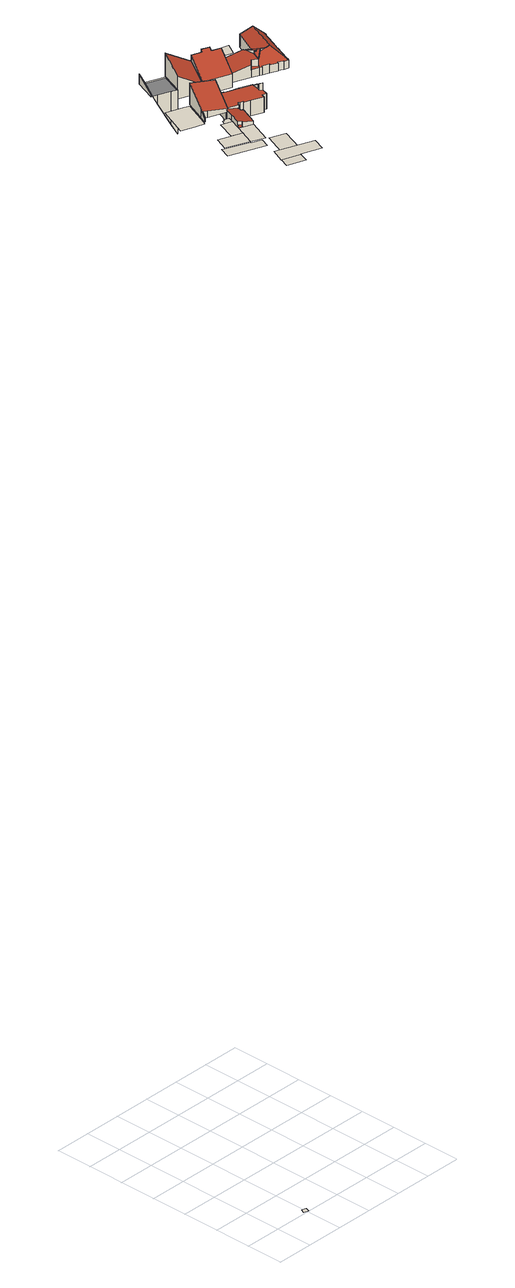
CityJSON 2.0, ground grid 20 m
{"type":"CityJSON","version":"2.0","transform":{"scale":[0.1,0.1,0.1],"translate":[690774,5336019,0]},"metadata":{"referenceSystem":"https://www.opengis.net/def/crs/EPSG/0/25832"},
"CityObjects":{
"building1":{"type":"Building","attributes":{"area_m2":55.53,"max_x":690797.88,"max_y":5336030,"min_x":690786.38,"min_y":5336021.5,"rf_extrusion_mode":"skip","rf_force_lod11":false,"rf_h_ground":575.47,"rf_h_pc_98p":0,"rf_h_roof_50p":0,"rf_h_roof_70p":0,"rf_h_roof_max":0,"rf_h_roof_min":0,"rf_is_glass_roof":false,"rf_nodata_frac":0.977,"rf_nodata_r":0,"rf_pc_select":"_HIGHEST_YET_INSUFFICIENT_COVERAGE","rf_pc_year":2026,"rf_pointcloud_unusable":true,"rf_pt_density":4,"rf_roof_planes":0,"rf_roof_type":"no points","rf_success":true,"rf_t_run":0,"source_file":"690_5336.gml"},"geometry":[{"type":"MultiSurface","lod":"0","boundaries":[[[0,1,2,3]]]}]},
"building2":{"type":"Building","attributes":{"area_m2":118.25,"max_x":690795.81,"max_y":5336057,"min_x":690774.81,"min_y":5336044,"rf_extrusion_mode":"skip","rf_force_lod11":false,"rf_h_ground":574.58,"rf_h_pc_98p":0,"rf_h_roof_50p":0,"rf_h_roof_70p":0,"rf_h_roof_max":0,"rf_h_roof_min":0,"rf_is_glass_roof":false,"rf_nodata_frac":0.964,"rf_nodata_r":0,"rf_pc_select":"_HIGHEST_YET_INSUFFICIENT_COVERAGE","rf_pc_year":2026,"rf_pointcloud_unusable":true,"rf_pt_density":4,"rf_roof_planes":0,"rf_roof_type":"no points","rf_success":true,"rf_t_run":0,"source_file":"690_5336.gml"},"geometry":[{"type":"MultiSurface","lod":"0","boundaries":[[[4,5,6,7,8,9,10]]]}]},
"building3":{"type":"Building","attributes":{"area_m2":5.8,"max_x":690795.94,"max_y":5336022.5,"min_x":690792.81,"min_y":5336019,"rf_extrusion_mode":"skip","rf_force_lod11":false,"rf_h_pc_98p":0,"rf_is_glass_roof":false,"rf_nodata_frac":1,"rf_nodata_r":0,"rf_pc_select":"_HIGHEST_YET_INSUFFICIENT_COVERAGE","rf_pc_year":0,"rf_pointcloud_unusable":false,"rf_pt_density":0,"rf_roof_type":"unknown","rf_success":true,"rf_t_run":0,"source_file":"690_5336.gml"},"geometry":[{"type":"MultiSurface","lod":"0","boundaries":[[[11,12,13,14]]]}]},
"building4":{"type":"Building","attributes":{"area_m2":101.1,"max_x":690793.38,"max_y":5336063.5,"min_x":690778.38,"min_y":5336051.5,"rf_extrusion_mode":"skip","rf_force_lod11":false,"rf_h_ground":575.22,"rf_h_pc_98p":0,"rf_h_roof_50p":0,"rf_h_roof_70p":0,"rf_h_roof_max":0,"rf_h_roof_min":0,"rf_is_glass_roof":false,"rf_nodata_frac":0.953,"rf_nodata_r":0,"rf_pc_select":"_HIGHEST_YET_INSUFFICIENT_COVERAGE","rf_pc_year":2026,"rf_pointcloud_unusable":true,"rf_pt_density":4,"rf_roof_planes":0,"rf_roof_type":"no points","rf_success":true,"rf_t_run":0,"source_file":"690_5336.gml"},"geometry":[{"type":"MultiSurface","lod":"0","boundaries":[[[15,16,17,18,19]]]}]},
"building5":{"type":"Building","attributes":{"area_m2":160.46,"max_x":690811.12,"max_y":5336037.5,"min_x":690788.38,"min_y":5336023,"rf_extrusion_mode":"skip","rf_force_lod11":false,"rf_h_ground":575.47,"rf_h_pc_98p":0,"rf_h_roof_50p":0,"rf_h_roof_70p":0,"rf_h_roof_max":0,"rf_h_roof_min":0,"rf_is_glass_roof":false,"rf_nodata_frac":0.988,"rf_nodata_r":0,"rf_pc_select":"_HIGHEST_YET_INSUFFICIENT_COVERAGE","rf_pc_year":2026,"rf_pointcloud_unusable":true,"rf_pt_density":4,"rf_roof_planes":0,"rf_roof_type":"no points","rf_success":true,"rf_t_run":0,"source_file":"690_5336.gml"},"geometry":[{"type":"MultiSurface","lod":"0","boundaries":[[[20,21,22,23,24,25,26]]]}]},
"building6":{"type":"Building","attributes":{"area_m2":212.73,"max_x":690792.81,"max_y":5336096.5,"min_x":690774.56,"min_y":5336076.5,"rf_extrusion_mode":"skip","rf_force_lod11":false,"rf_h_ground":575.67,"rf_h_pc_98p":0,"rf_h_roof_50p":0,"rf_h_roof_70p":0,"rf_h_roof_max":0,"rf_h_roof_min":0,"rf_is_glass_roof":false,"rf_nodata_frac":0.931,"rf_nodata_r":0,"rf_pc_select":"_HIGHEST_YET_INSUFFICIENT_COVERAGE","rf_pc_year":2026,"rf_pointcloud_unusable":true,"rf_pt_density":6.03,"rf_roof_planes":0,"rf_roof_type":"no planes","rf_success":true,"rf_t_run":0,"source_file":"690_5336.gml"},"geometry":[{"type":"MultiSurface","lod":"0","boundaries":[[[27,28,29,30,31,32,33,34]]]}]},
"building7":{"type":"Building","attributes":{"area_m2":65.28,"max_x":690797.19,"max_y":5336071,"min_x":690787.69,"min_y":5336059,"rf_extrusion_mode":"skip","rf_force_lod11":false,"rf_h_ground":575.22,"rf_h_pc_98p":0,"rf_h_roof_50p":0,"rf_h_roof_70p":0,"rf_h_roof_max":0,"rf_h_roof_min":0,"rf_is_glass_roof":false,"rf_nodata_frac":0.919,"rf_nodata_r":0,"rf_pc_select":"_HIGHEST_YET_INSUFFICIENT_COVERAGE","rf_pc_year":2026,"rf_pointcloud_unusable":true,"rf_pt_density":6.48,"rf_roof_planes":0,"rf_roof_type":"no planes","rf_success":true,"rf_t_run":0,"source_file":"690_5336.gml"},"geometry":[{"type":"MultiSurface","lod":"0","boundaries":[[[35,17,36,37]]]}]},
"building8":{"type":"Building","attributes":{"area_m2":98.35,"max_x":690802.12,"max_y":5336063,"min_x":690790.44,"min_y":5336048.5,"rf_extrusion_mode":"skip","rf_force_lod11":false,"rf_h_ground":575.33,"rf_h_pc_98p":0,"rf_h_roof_50p":0,"rf_h_roof_70p":0,"rf_h_roof_max":0,"rf_h_roof_min":0,"rf_is_glass_roof":false,"rf_nodata_frac":0.84,"rf_nodata_r":0,"rf_pc_select":"_HIGHEST_YET_INSUFFICIENT_COVERAGE","rf_pc_year":2026,"rf_pointcloud_unusable":true,"rf_pt_density":59.87,"rf_roof_planes":0,"rf_roof_type":"no planes","rf_success":true,"rf_t_run":1,"source_file":"690_5336.gml"},"geometry":[{"type":"MultiSurface","lod":"0","boundaries":[[[38,39,40,41]]]}]},
"building9":{"type":"Building","attributes":{"area_m2":113.41,"max_x":690807.62,"max_y":5336048,"min_x":690794.75,"min_y":5336033,"rf_extrusion_mode":"skip","rf_force_lod11":false,"rf_h_ground":574.33,"rf_h_pc_98p":0,"rf_h_roof_50p":0,"rf_h_roof_70p":0,"rf_h_roof_max":0,"rf_h_roof_min":0,"rf_is_glass_roof":false,"rf_nodata_frac":0.941,"rf_nodata_r":0,"rf_pc_select":"_HIGHEST_YET_INSUFFICIENT_COVERAGE","rf_pc_year":2026,"rf_pointcloud_unusable":true,"rf_pt_density":4,"rf_roof_planes":0,"rf_roof_type":"no points","rf_success":true,"rf_t_run":0,"source_file":"690_5336.gml"},"geometry":[{"type":"MultiSurface","lod":"0","boundaries":[[[42,43,44,45]]]}]},
"building10":{"type":"Building","attributes":{"area_m2":12.14,"max_x":690798.31,"max_y":5336073,"min_x":690793.38,"min_y":5336069,"rf_extrusion_mode":"skip","rf_force_lod11":false,"rf_h_ground":575.22,"rf_h_pc_98p":0,"rf_h_roof_50p":0,"rf_h_roof_70p":0,"rf_h_roof_max":0,"rf_h_roof_min":0,"rf_is_glass_roof":false,"rf_nodata_frac":0.917,"rf_nodata_r":0,"rf_pc_select":"_HIGHEST_YET_INSUFFICIENT_COVERAGE","rf_pc_year":2026,"rf_pointcloud_unusable":true,"rf_pt_density":4,"rf_roof_planes":0,"rf_roof_type":"no points","rf_success":true,"rf_t_run":0,"source_file":"690_5336.gml"},"geometry":[{"type":"MultiSurface","lod":"0","boundaries":[[[46,36,47,48,49,50]]]}]},
"building11":{"type":"Building","attributes":{"area_m2":177.84,"max_x":690805,"max_y":5336092,"min_x":690786.44,"min_y":5336074.5,"rf_extrusion_mode":"standard","rf_force_lod11":false,"rf_h_ground":576.72,"rf_h_pc_98p":0,"rf_h_roof_50p":579.58,"rf_h_roof_70p":579.88,"rf_h_roof_max":580.28,"rf_h_roof_min":578.47,"rf_is_glass_roof":false,"rf_nodata_frac":0.752,"rf_nodata_r":0,"rf_pc_select":"_HIGHEST_YET_INSUFFICIENT_COVERAGE","rf_pc_year":2026,"rf_pointcloud_unusable":false,"rf_pt_density":64.86,"rf_ridgelines":0,"rf_rmse_lod22":1.77,"rf_roof_planes":9,"rf_roof_type":"slanted","rf_success":true,"rf_t_run":8,"rf_volume_lod22":1237.19,"source_file":"690_5336.gml"},"children":["building11-1"]},
"building11-1":{"type":"BuildingPart","parents":["building11"],"geometry":[{"type":"Solid","lod":"2.2","boundaries":[[[[51,52,53,54,55,56,57,58]],[[59,57,56,60]],[[60,56,55,61]],[[62,53,52,63]],[[64,54,53,62]],[[65,58,57,59]],[[61,55,54,64]],[[66,51,58,65]],[[63,52,51,66]],[[63,66,65,59,60,61,64,62]]]],"semantics":{"surfaces":[{"type":"GroundSurface"},{"type":"WallSurface","on_footprint_edge":true},{"type":"RoofSurface","rf_azimuth":186.52,"rf_h_roof_50p":583.8,"rf_h_roof_70p":585.41,"rf_h_roof_max":588.65,"rf_h_roof_min":579.13,"rf_slope":31.05}],"values":[[0,1,1,1,1,1,1,1,1,2]]}}]},
"building12":{"type":"Building","attributes":{"area_m2":165.88,"max_x":690801.81,"max_y":5336120.5,"min_x":690784.88,"min_y":5336104,"rf_extrusion_mode":"standard","rf_force_lod11":false,"rf_h_ground":577.33,"rf_h_pc_98p":0,"rf_h_roof_50p":578.58,"rf_h_roof_70p":578.83,"rf_h_roof_max":580.17,"rf_h_roof_min":577.28,"rf_is_glass_roof":false,"rf_nodata_frac":0.881,"rf_nodata_r":0,"rf_pc_select":"_HIGHEST_YET_INSUFFICIENT_COVERAGE","rf_pc_year":2026,"rf_pointcloud_unusable":false,"rf_pt_density":40.56,"rf_ridgelines":0,"rf_rmse_lod22":1.99,"rf_roof_planes":2,"rf_roof_type":"slanted","rf_success":true,"rf_t_run":4,"rf_volume_lod22":-1592.68,"source_file":"690_5336.gml"},"children":["building12-1"]},
"building12-1":{"type":"BuildingPart","parents":["building12"],"geometry":[{"type":"MultiSurface","lod":"2.2","boundaries":[[[67,68,69,70,71,72,73]],[[67,74,75,68]],[[76,69,77]],[[68,75,77]],[[78,70,69,76]],[[79,71,80]],[[70,78,80]],[[73,81,74,67]],[[72,82,81,73]],[[71,79,82,72]],[[82,79,80,78,76,77,75,74,81]]],"semantics":{"surfaces":[{"type":"GroundSurface"},{"type":"WallSurface","on_footprint_edge":true},{"type":"RoofSurface","rf_azimuth":120.54,"rf_h_roof_50p":567.95,"rf_h_roof_70p":573.22,"rf_h_roof_max":582.77,"rf_h_roof_min":553.3,"rf_slope":62.45}],"values":[0,1,1,1,1,1,1,1,1,1,2]}}]},
"building13":{"type":"Building","attributes":{"area_m2":359.8,"max_x":690824.88,"max_y":5336087.5,"min_x":690795,"min_y":5336060.5,"rf_extrusion_mode":"standard","rf_force_lod11":false,"rf_h_ground":570.72,"rf_h_pc_98p":0,"rf_h_roof_50p":578.12,"rf_h_roof_70p":578.38,"rf_h_roof_max":582.67,"rf_h_roof_min":577.53,"rf_h_roof_ridge":578.35,"rf_is_glass_roof":false,"rf_nodata_frac":0.654,"rf_nodata_r":0,"rf_pc_select":"_HIGHEST_YET_INSUFFICIENT_COVERAGE","rf_pc_year":2026,"rf_pointcloud_unusable":false,"rf_pt_density":56.14,"rf_ridgelines":6,"rf_rmse_lod22":0.619,"rf_roof_planes":25,"rf_roof_type":"slanted","rf_success":true,"rf_t_run":33,"rf_volume_lod22":2829.1,"source_file":"690_5336.gml"},"children":["building13-1"]},
"building13-1":{"type":"BuildingPart","parents":["building13"],"geometry":[{"type":"Solid","lod":"2.2","boundaries":[[[[83,84,85,86,87,88,89,90,91,92,93,94,95,96,97,98,99,100,101,102,103,104,105,106,107,108,109,110,111,112]],[[113,90,89,114]],[[114,89,88,115]],[[116,99,98,117]],[[118,119,120]],[[117,121,120]],[[122,101,100,123]],[[121,117,98,97,124]],[[125,95,94,126]],[[127,96,95,125]],[[124,97,96,127]],[[128,93,92,129]],[[129,92,91,130]],[[126,94,93,128]],[[131,84,83,132]],[[130,91,90,113,133]],[[134,135,110,109,136]],[[132,83,112,137]],[[136,109,108,138]],[[138,108,107,139]],[[139,107,106,140]],[[140,106,105,141]],[[141,105,104,142]],[[143,102,101,122]],[[144,103,102,143]],[[142,104,103,144]],[[145,111,110,135]],[[133,113,135,134]],[[137,112,111,145]],[[146,147,148,149]],[[150,151,147,146]],[[115,88,87,151,150]],[[152,123,100,99,116]],[[119,118,153,154]],[[154,153,123,152]],[[149,148,85,84,131]],[[155,86,85,148]],[[151,87,86,155]],[[154,152,116,117,120,119]],[[123,153,118,120,121,124,127,125,126,128,129,130,133,134,136,138,139,140,141,142,144,143,122]],[[149,131,132,137,145,135,113,114,115,150,146]],[[151,155,148,147]]]],"semantics":{"surfaces":[{"type":"GroundSurface"},{"type":"WallSurface","on_footprint_edge":true},{"type":"WallSurface","on_footprint_edge":false},{"type":"RoofSurface","rf_azimuth":11.92,"rf_h_roof_50p":579.8,"rf_h_roof_70p":580.77,"rf_h_roof_max":582.31,"rf_h_roof_min":577.91,"rf_slope":35.43},{"type":"RoofSurface","rf_azimuth":17.94,"rf_h_roof_50p":578.81,"rf_h_roof_70p":578.91,"rf_h_roof_max":582.31,"rf_h_roof_min":578.51,"rf_slope":2.36},{"type":"RoofSurface","rf_azimuth":112.37,"rf_h_roof_50p":577.85,"rf_h_roof_70p":578.13,"rf_h_roof_max":579.08,"rf_h_roof_min":577.11,"rf_slope":9.87},{"type":"RoofSurface","rf_azimuth":205.61,"rf_h_roof_50p":576.47,"rf_h_roof_70p":576.47,"rf_h_roof_max":578.37,"rf_h_roof_min":575.9,"rf_slope":67.34}],"values":[[0,1,1,1,2,2,1,1,1,1,1,1,1,1,1,1,1,1,1,1,1,1,1,1,1,1,1,2,1,2,2,1,1,2,2,1,1,1,3,4,5,6]]}}]},
"building14":{"type":"Building","attributes":{"area_m2":167.84,"max_x":690814.25,"max_y":5336116,"min_x":690797.38,"min_y":5336099.5,"rf_extrusion_mode":"standard","rf_force_lod11":false,"rf_h_ground":572.22,"rf_h_pc_98p":0,"rf_h_roof_50p":0,"rf_h_roof_70p":0,"rf_h_roof_max":0,"rf_h_roof_min":0,"rf_is_glass_roof":false,"rf_nodata_frac":0.837,"rf_nodata_r":0,"rf_pc_select":"_HIGHEST_YET_INSUFFICIENT_COVERAGE","rf_pc_year":2026,"rf_pointcloud_unusable":false,"rf_pt_density":43.02,"rf_ridgelines":0,"rf_rmse_lod22":2.53,"rf_roof_planes":7,"rf_roof_type":"slanted","rf_success":true,"rf_t_run":5,"rf_volume_lod22":1870.32,"source_file":"690_5336.gml"},"children":["building14-1"]},
"building14-1":{"type":"BuildingPart","parents":["building14"],"geometry":[{"type":"Solid","lod":"2.2","boundaries":[[[[156,157,158,159]],[[160,157,156,161]],[[161,156,159,162]],[[163,158,157,160]],[[162,159,158,163]],[[162,163,160,161]]]],"semantics":{"surfaces":[{"type":"GroundSurface"},{"type":"WallSurface","on_footprint_edge":true},{"type":"RoofSurface","rf_azimuth":146.51,"rf_h_roof_50p":583.5,"rf_h_roof_70p":585.22,"rf_h_roof_max":590.29,"rf_h_roof_min":577.09,"rf_slope":36.62}],"values":[[0,1,1,1,1,2]]}}]},
"building15":{"type":"Building","attributes":{"area_m2":195.93,"max_x":690828.19,"max_y":5336111,"min_x":690809.56,"min_y":5336094,"rf_extrusion_mode":"standard","rf_force_lod11":false,"rf_h_ground":570.67,"rf_h_pc_98p":0,"rf_h_roof_50p":0,"rf_h_roof_70p":0,"rf_h_roof_max":0,"rf_h_roof_min":0,"rf_is_glass_roof":false,"rf_nodata_frac":0.849,"rf_nodata_r":0,"rf_pc_select":"_HIGHEST_YET_INSUFFICIENT_COVERAGE","rf_pc_year":2026,"rf_pointcloud_unusable":false,"rf_pt_density":30.68,"rf_ridgelines":0,"rf_rmse_lod22":0.878,"rf_roof_planes":7,"rf_roof_type":"slanted","rf_success":true,"rf_t_run":5,"rf_volume_lod22":2200.44,"source_file":"690_5336.gml"},"children":["building15-1"]},
"building15-1":{"type":"BuildingPart","parents":["building15"],"geometry":[{"type":"Solid","lod":"2.2","boundaries":[[[[164,165,166,167,168,169,170,171]],[[172,170,169,173]],[[174,171,170,172]],[[173,169,168,175]],[[175,168,167,176]],[[177,165,164,178]],[[176,167,166,179]],[[179,166,165,177]],[[178,164,171,174]],[[178,174,172,173,175,176,179,177]]]],"semantics":{"surfaces":[{"type":"GroundSurface"},{"type":"WallSurface","on_footprint_edge":true},{"type":"RoofSurface","rf_azimuth":202.44,"rf_h_roof_50p":582.03,"rf_h_roof_70p":583.56,"rf_h_roof_max":586.46,"rf_h_roof_min":578.18,"rf_slope":30.22}],"values":[[0,1,1,1,1,1,1,1,1,2]]}}]},
"building16":{"type":"Building","attributes":{"area_m2":160.98,"max_x":690840.81,"max_y":5336104.5,"min_x":690823.75,"min_y":5336088.5,"rf_extrusion_mode":"standard","rf_force_lod11":false,"rf_h_ground":573.42,"rf_h_pc_98p":0,"rf_h_roof_50p":581.22,"rf_h_roof_70p":581.62,"rf_h_roof_max":582.72,"rf_h_roof_min":577.53,"rf_h_roof_ridge":581.1,"rf_is_glass_roof":false,"rf_nodata_frac":0.554,"rf_nodata_r":0,"rf_pc_select":"_HIGHEST_YET_INSUFFICIENT_COVERAGE","rf_pc_year":2026,"rf_pointcloud_unusable":false,"rf_pt_density":89.28,"rf_ridgelines":1,"rf_rmse_lod22":1.4,"rf_roof_planes":15,"rf_roof_type":"slanted","rf_success":true,"rf_t_run":23,"rf_volume_lod22":1101.95,"source_file":"690_5336.gml"},"children":["building16-1"]},
"building16-1":{"type":"BuildingPart","parents":["building16"],"geometry":[{"type":"Solid","lod":"2.2","boundaries":[[[[180,181,182,183,184,185,186,187]],[[188,184,183,189]],[[190,186,185,191,192]],[[193,181,180,194]],[[195,196,197]],[[194,198,197]],[[196,195,182,181,193]],[[199,187,186,190]],[[191,185,184,188]],[[198,194,180,187,199]],[[200,189,183,182,195]],[[201,202,189,200]],[[192,191,202,201]],[[196,193,194,197]],[[202,191,188,189]],[[192,201,200,195,197,198,199,190]]]],"semantics":{"surfaces":[{"type":"GroundSurface"},{"type":"WallSurface","on_footprint_edge":true},{"type":"WallSurface","on_footprint_edge":false},{"type":"RoofSurface","rf_azimuth":31.37,"rf_h_roof_50p":581.91,"rf_h_roof_70p":582.2,"rf_h_roof_max":582.93,"rf_h_roof_min":581.14,"rf_slope":23.07},{"type":"RoofSurface","rf_azimuth":276.51,"rf_h_roof_50p":577.75,"rf_h_roof_70p":577.79,"rf_h_roof_max":581.42,"rf_h_roof_min":577.64,"rf_slope":2.55},{"type":"RoofSurface","rf_azimuth":266.63,"rf_h_roof_50p":580.32,"rf_h_roof_70p":580.9,"rf_h_roof_max":582.93,"rf_h_roof_min":578.52,"rf_slope":12.8}],"values":[[0,1,1,1,2,2,1,1,1,1,1,2,2,3,4,5]]}}]},
"building17":{"type":"Building","attributes":{"area_m2":28.83,"max_x":690843.75,"max_y":5336116,"min_x":690836.75,"min_y":5336109,"rf_extrusion_mode":"skip","rf_force_lod11":false,"rf_h_ground":575.03,"rf_h_pc_98p":0,"rf_h_roof_50p":0,"rf_h_roof_70p":0,"rf_h_roof_max":0,"rf_h_roof_min":0,"rf_is_glass_roof":false,"rf_nodata_frac":0.947,"rf_nodata_r":0,"rf_pc_select":"_HIGHEST_YET_INSUFFICIENT_COVERAGE","rf_pc_year":2026,"rf_pointcloud_unusable":true,"rf_pt_density":4,"rf_roof_planes":0,"rf_roof_type":"no points","rf_success":true,"rf_t_run":0,"source_file":"690_5336.gml"},"geometry":[{"type":"MultiSurface","lod":"0","boundaries":[[[203,204,205,206,207,208]]]}]},
"building18":{"type":"Building","attributes":{"area_m2":337.88,"max_x":690859.69,"max_y":5336112,"min_x":690836.62,"min_y":5336083,"rf_extrusion_mode":"standard","rf_force_lod11":false,"rf_h_ground":573.42,"rf_h_pc_98p":0,"rf_h_roof_50p":581.62,"rf_h_roof_70p":582.42,"rf_h_roof_max":583.53,"rf_h_roof_min":578.42,"rf_h_roof_ridge":583.7,"rf_is_glass_roof":false,"rf_nodata_frac":0,"rf_nodata_r":0,"rf_pc_select":"PREFERRED_AND_LATEST","rf_pc_year":2026,"rf_pointcloud_unusable":false,"rf_pt_density":1207.11,"rf_ridgelines":9,"rf_rmse_lod22":1.19,"rf_roof_planes":32,"rf_roof_type":"slanted","rf_success":true,"rf_t_run":141,"rf_volume_lod22":2654.8,"source_file":"690_5336.gml"},"children":["building18-1"]},
"building18-1":{"type":"BuildingPart","parents":["building18"],"geometry":[{"type":"Solid","lod":"2.2","boundaries":[[[[209,210,211,212,213,214,215,216,217,218,219,220,221,222,223,224,225,226,181,227,228,229,230,231,232,233,234,235]],[[236,222,221,237]],[[238,232,231,239]],[[240,233,232,238]],[[239,231,230,241]],[[241,230,229,242]],[[243,244,228,227,245]],[[244,243,246]],[[247,220,219,248]],[[248,219,218,249]],[[245,227,181,250]],[[251,224,223,252]],[[252,223,222,236]],[[253,225,224,251]],[[254,253,255,256]],[[257,226,225,253,254]],[[250,181,226,257,258]],[[237,221,220,247]],[[259,216,215,260]],[[249,218,217,261]],[[242,229,228,244]],[[262,263,264]],[[261,217,216,259]],[[260,215,214,263,262]],[[265,266,267,268]],[[269,211,210,270]],[[271,212,211,269]],[[268,267,272,273]],[[274,209,235,275]],[[275,235,234,276]],[[277,213,212,271]],[[276,234,233,240]],[[263,214,213,277]],[[278,279,280]],[[281,282,279,278]],[[258,257,283,284]],[[285,286,287]],[[273,272,287]],[[288,289,286,285]],[[284,283,282,281]],[[256,255,290,291]],[[266,265,292]],[[291,290,289,288]],[[270,210,209,274]],[[289,290,255,253,251,252,236,237,247,248,249,261,259,260,262,264,265,268,273,287,286]],[[266,292,241,242,244,246,272,267]],[[280,288,285,287,272,246,243,245,250,258,284,281,278]],[[288,280,279,282,283,257,254,256,291]],[[270,274,275,276,240,238,239,241,292,265,264,263,277,271,269]]]],"semantics":{"surfaces":[{"type":"GroundSurface"},{"type":"WallSurface","on_footprint_edge":true},{"type":"WallSurface","on_footprint_edge":false},{"type":"RoofSurface","rf_azimuth":200.95,"rf_h_roof_50p":580.28,"rf_h_roof_70p":581.37,"rf_h_roof_max":584.05,"rf_h_roof_min":578.01,"rf_slope":41.63},{"type":"RoofSurface","rf_azimuth":291.25,"rf_h_roof_50p":582.01,"rf_h_roof_70p":582.64,"rf_h_roof_max":583.77,"rf_h_roof_min":580.14,"rf_slope":24.91},{"type":"RoofSurface","rf_azimuth":27.43,"rf_h_roof_50p":582.32,"rf_h_roof_70p":582.79,"rf_h_roof_max":583.93,"rf_h_roof_min":580.58,"rf_slope":27.87},{"type":"RoofSurface","rf_azimuth":243.2,"rf_h_roof_50p":582.56,"rf_h_roof_70p":583.01,"rf_h_roof_max":583.93,"rf_h_roof_min":581.49,"rf_slope":34.32},{"type":"RoofSurface","rf_azimuth":111.39,"rf_h_roof_50p":580.83,"rf_h_roof_70p":581.93,"rf_h_roof_max":583.77,"rf_h_roof_min":577.62,"rf_slope":42.19}],"values":[[0,1,1,1,1,1,1,2,1,1,1,1,1,1,2,1,1,1,1,1,1,2,1,1,2,1,1,2,1,1,1,1,1,2,2,2,2,2,2,2,2,2,2,1,3,4,5,6,7]]}}]}
},
"vertices":[
[220,24,5755],[238,76,5755],[144,110,5755],[124,59,5755],
[8,324,5746],[199,251,5746],[218,301,5746],[164,323,5746],[165,325,5746],[44,376,5746],[31,382,5746],
[220,24,0],[196,33,0],[188,11,0],[211,2,0],
[44,376,5752],[165,325,5752],[194,400,5752],[72,445,5752],[55,405,5752],
[173,185,5755],[144,111,5755],[239,76,5755],[241,81,5755],[302,57,5755],[345,41,5755],[371,108,5755],
[6,619,5757],[78,592,5757],[124,575,5757],[143,619,5757],[188,730,5757],[183,732,5757],[163,740,5757],[71,775,5757],
[137,421,5752],[232,501,5752],[175,522,5752],
[235,294,5753],[281,415,5753],[210,442,5753],[164,323,5753],
[291,139,5743],[336,259,5743],[254,291,5743],[208,171,5743],
[194,515,5752],[243,532,5752],[215,542,5752],[211,531,5752],[201,534,5752],
[165,594,5767],[139,604,5767],[126,574,5767],[124,575,5767],[143,619,5767],[188,730,5767],[310,683,5767],[259,557,5767],[310,683,5866],[188,730,5886],[143,619,5817],[126,574,5789],[139,604,5807],[124,575,5789],[259,557,5788],[165,594,5803],
[205,862,5773],[140,887,5773],[109,898,5773],[152,1014,5773],[278,966,5773],[234,850,5773],[205,861,5773],[205,862,5589],[140,887,5721],[109,898,5783],[114,896,5773],[152,1014,5826],[278,966,5570],[178,1004,5773],[205,861,5589],[234,850,5530],
[318,511,5707],[281,415,5707],[226,436,5707],[210,443,5707],[212,449,5707],[236,512,5707],[253,559,5707],[259,557,5707],[310,683,5707],[352,667,5707],[352,666,5707],[395,649,5707],[396,650,5707],[401,647,5707],[423,638,5707],[488,613,5707],[509,605,5707],[485,546,5707],[471,509,5707],[449,517,5707],[440,496,5707],[376,522,5707],[344,535,5707],[347,541,5707],[330,548,5707],[327,553,5707],[315,543,5707],[312,536,5707],[306,519,5707],[316,515,5707],[259,557,5784],[253,559,5785],[236,512,5785],[509,605,5782],[488,613,5780],[480,573,5787],[480,573,5809],[486,605,5786],[488,613,5786],[471,509,5790],[485,546,5788],[423,638,5786],[396,650,5785],[395,649,5785],[401,647,5785],[352,666,5785],[352,667,5785],[310,683,5785],[281,415,5771],[318,511,5772],[259,557,5791],[312,536,5791],[312,536,5774],[315,543,5791],[316,515,5772],[327,553,5790],[330,548,5790],[347,541,5790],[344,535,5791],[376,522,5791],[449,517,5790],[440,496,5791],[306,519,5774],[230,438,5781],[230,438,5764],[226,436,5755],[226,436,5782],[212,449,5785],[212,449,5768],[485,546,5827],[473,557,5788],[473,557,5821],[210,443,5752],
[355,803,5722],[234,850,5722],[279,969,5722],[403,921,5722],[234,850,5846],[355,803,5767],[403,921,5821],[279,969,5901],
[497,748,5707],[355,803,5707],[403,921,5707],[457,900,5707],[461,912,5707],[501,896,5707],[494,880,5707],[542,862,5707],[494,880,5853],[501,896,5863],[542,862,5854],[461,912,5863],[457,900,5855],[355,803,5780],[497,748,5782],[403,921,5855],
[643,816,5734],[668,806,5734],[650,756,5734],[633,711,5734],[627,697,5734],[587,713,5734],[497,748,5734],[539,856,5734],[627,697,5778],[633,711,5778],[497,748,5785],[587,713,5776],[587,713,5804],[668,806,5812],[643,816,5814],[650,756,5819],[650,756,5834],[644,802,5819],[643,816,5818],[539,856,5795],[633,711,5815],[610,734,5810],[610,734,5777],
[666,899,5750],[698,958,5750],[651,971,5750],[628,915,5750],[627,913,5750],[658,902,5750],
[816,788,5734],[799,745,5734],[801,745,5734],[766,657,5734],[770,655,5734],[766,648,5734],[764,642,5734],[742,649,5734],[742,651,5734],[714,664,5734],[713,661,5734],[674,676,5734],[675,679,5734],[639,693,5734],[637,690,5734],[626,695,5734],[637,722,5734],[648,752,5734],[685,799,5734],[685,800,5734],[743,929,5734],[800,901,5734],[855,875,5734],[857,874,5734],[855,869,5734],[847,872,5734],[814,789,5734],[639,693,5782],[675,679,5782],[857,874,5777],[855,875,5779],[855,869,5777],[800,901,5835],[743,929,5805],[685,800,5806],[685,800,5802],[685,799,5807],[692,800,5805],[674,676,5779],[713,661,5779],[714,664,5781],[668,806,5808],[626,695,5779],[637,690,5779],[637,722,5805],[637,722,5810],[643,721,5806],[643,721,5813],[648,752,5826],[648,752,5838],[742,649,5778],[764,642,5779],[742,651,5779],[766,648,5784],[766,648,5779],[761,650,5784],[726,730,5840],[726,730,5832],[726,729,5832],[726,729,5839],[801,745,5782],[799,745,5784],[766,657,5782],[723,730,5830],[723,730,5839],[816,788,5784],[814,789,5786],[847,872,5786],[770,655,5779],[660,750,5836],[660,750,5833],[666,748,5836],[656,747,5839],[656,747,5829],[652,751,5828],[652,751,5837],[677,736,5839],[677,736,5829],[701,732,5834],[675,738,5838],[675,738,5831],[646,720,5806],[646,720,5815],[736,739,5835]
]}
